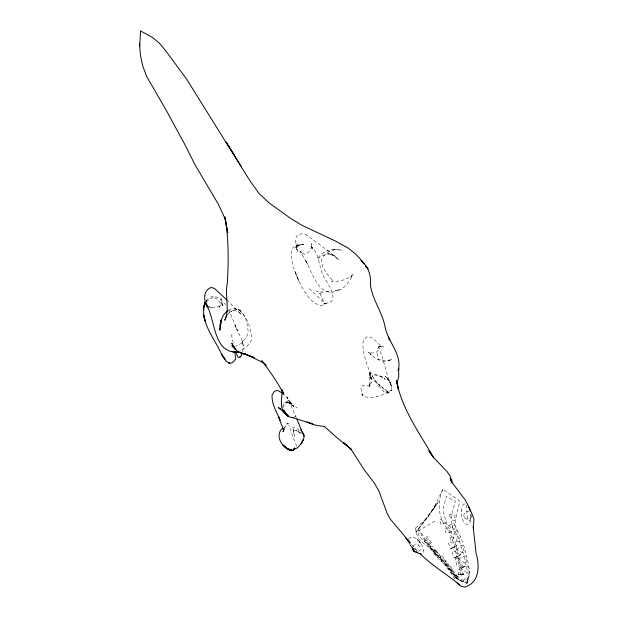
<?xml version="1.0" encoding="UTF-8"?>
<svg xmlns="http://www.w3.org/2000/svg" width="618" height="618" viewBox="0 0 618 618"><rect width="100%" height="100%" fill="white"/><g stroke="black" fill="none" stroke-linecap="round" stroke-linejoin="round"><path stroke-width="0.46" stroke-dasharray="3.09 2.32" d="M446.66 562.542L446.652 563.168L445.478 564.01L441.97 559.151L443.145 558.309L446.66 562.542L445.825 562.789M466.451 505.037C467.154 510.298 466.188 515.991 468.946 520.835L470.259 519.576L470.846 514.253M470.986 514.493C471.82 532.577 459.807 522.496 461.298 511.495M461.322 511.047C461.499 508.351 462.125 503.624 465.678 503.74M461.283 511.897L461.337 510.568M415.744 528.011L415.968 532.245L418.664 539.128L424.628 544.435L430.035 548.066L436.64 557.034L446.389 565.671L457.536 579.754L466.976 583.268L468.212 574.292L463.454 554.307L459.383 540.796L454.616 530.468L452.314 527.787L451.588 523.971L451.688 514.547L455.342 501.376L446.219 496.455L443.716 506.721L443.361 512.368L447.641 526.745L450.414 529.935L455.018 541.762L462.318 574.083L461.005 576.362C457.66 560.889 455.25 544.837 448.869 530.368C438.324 519.452 436.447 502.751 442.959 489.224L459.622 501.005C458.71 509.665 454.624 517.691 455.25 526.582C460.395 535.18 463.933 544.643 466.15 554.4C468.32 563.956 471.627 573.875 466.976 583.268L458.232 579.622L446.451 563.801L436.779 554.964L430.97 547.038L420.796 537.961L418.363 534.052L418.842 532.561L420.34 532.801C429.394 550.066 444.813 562.141 454.663 578.834L456.787 578.533L454.068 576.3L443.129 561.414L432.546 550.468L419.815 530.939L415.744 528.011L426.752 518.502L439.9 499.591M206.312 302.086L206.551 300.487L206.76 303.623M471.511 515.891C471.202 519.336 466.072 520.433 464.388 517.428C463.461 515.945 463.747 513.828 465.091 512.693C465.617 510.931 470.398 512.168 468.799 511.781M242.596 351.503C245.416 342.094 238.224 333.79 235.025 325.47L237.598 330.908L228.73 309.688M206.497 301.8L206.914 299.923L206.18 302.194M452.314 527.787L452.824 525.516L451.588 523.971M466.976 583.268L469.742 573.056M408.629 538.881C413.967 531.743 426.891 547.757 422.642 553.465M464.35 578.942L463.608 581.608L464.288 582.797L468.815 580.24L468.135 579.051L464.35 578.942L464.898 579.63M282.689 406.636L283.291 404.605L284.836 402.843L287.447 402.218L291.202 404.157L286.961 401.963L293.874 406.374L290.53 402.689L293.581 406.296L285.462 395.412M453.821 534.338L455.281 529.896L456.385 529.572L457.868 534.122L453.821 534.338L454.547 533.937M456.115 541.507L457.598 537.127L458.71 536.803L460.194 541.36L456.115 541.507L456.841 541.105M453.473 537.745L452.005 540.881L451.264 541.136L449.997 537.683L453.233 537.699M434.825 521.105L415.968 532.245L432.461 510.422L442.959 489.224M284.581 428.189L286.343 425.277L283.816 428.15M432.461 510.422L437.274 502.975L415.968 532.245L426.752 518.502L437.274 502.975M413.203 546.397C416.354 541.067 423.925 548.151 418.602 551.542M441.322 559.939L440.51 556.663L441.762 555.667L446.08 561.051L444.821 562.056L441.322 559.939L441.77 559.383M435.211 554.253L434.323 550.893L435.582 549.904L439.885 555.281L438.625 556.285L435.211 554.253L435.667 553.697M379.599 346.15L377.204 349.015L379.336 346.852L382.024 346.08L378.324 347.038L381.113 346.513L383.299 346.968C378.162 344.713 375.18 339.097 369.881 336.941L366.775 336.995L363.345 340.116C361.028 354.384 369.409 367.169 371.874 380.827L369.873 372.584L370.916 378.857L370.561 371.163L369.456 375.682L369.85 385.4L371.387 382.086L368.961 386.706L370.916 383.963L368.861 385.161L366.157 385.601L363.678 385.223L362.202 385.956L360.982 388.251L362.179 394.972L362.071 393.79M282.534 407.903C284.875 405.022 289.054 401.059 287.107 397.026L296.308 417.436M206.304 300.719L208.853 297.822L213.612 296.014L218.084 297.652L225.724 304.62M456.648 549.912L460.673 545.725L462.372 545.246L464.396 552.337L462.689 552.824L456.648 549.912L457.868 549.487M206.42 302.225L209.386 299.143L213.674 297.412L213.086 297.412L216.176 298.517L223.075 305.601L222.024 303.801L222.58 305.771L220.966 298.494L221.429 302.982L220.997 305.083L218.981 307.277L221.244 304.898C217.652 308.297 211.974 308.583 207.748 306.196M363.137 395.806L361.978 394.717C367.362 399.784 375.821 396.833 382.063 395.211L383.245 394.068L388.359 392.971L391.426 390.167L387.594 391.619L379.189 384.744L380.008 385.501L372.955 377.528L378.61 386.003L385.006 392.948L388.174 391.634L385.987 392.368L387.262 392.747L391.341 391.426C393.202 385.825 389.24 380.997 386.358 376.617L390.352 383.384C385.562 371.634 383.623 358.873 378.656 347.123L378.479 350.097L376.432 352.183L372.639 352.948L368.822 352.886L370.159 353.087L368.197 352.623L371.194 354.516L370.213 353.805C375.605 359.39 384.929 364.473 392.067 358.857L387.741 361.151L389.688 360.155L383.809 360.533L377.938 359.089L378.386 359.807M226.937 314.91L231.433 311.14L236.362 309.51L234.539 309.162L240.248 310.321L238.633 309.734C247.046 316.493 251.495 328.853 251.727 339.421C249.332 345.13 243.786 349.085 238.509 351.936M294.848 416.795L295.976 415.922M446.35 564.813L447.942 563.747L452.345 568.954L451.171 570.066L446.057 565.609M434.16 550.599L434.717 550.275L435.744 551.982L434.887 552.701L431.951 549.101L432.809 548.382L434.717 550.275M456.833 545.532L450.344 549.039L448.266 542.264L449.641 541.654L456.833 545.532L450.344 549.039L456.555 545.748M460.611 554.725L454.06 558.116L451.982 551.333L453.357 550.715L460.611 554.725L454.06 558.116L460.34 554.956M315.443 290.993L322.944 292.09L320.024 293.596L324.512 304.133L324.025 304.295L324.265 303.098L323.948 305.207L321.615 305.732C311.858 303.801 306.428 294.917 301.862 286.922C296.2 275.257 289.541 262.009 291.773 248.807L296.169 245.253L302.588 244.504L297.366 245.5L303.863 244.172L299.104 245.168L295.45 247.864L297.15 246.582L296.285 249.842L297.497 244.589L296.849 247.617L296.54 244.852L297.76 251.418C296.153 246.559 294.052 240.935 296.648 236.061L299.251 234.23L302.511 233.797L306.551 235.025L330.367 252.515L338.996 260.124L333.674 255.52L327.579 253.102L335.613 256.269L329.51 254.098L322.82 255.311L317.297 259.127C321.005 252.638 328.583 249.324 335.868 249.154L328.49 252.144L323.384 256.176L321.375 260.271C321.576 268.629 328.397 275.257 333.256 281.453L331.565 280.997C338.679 282.132 346.08 279.769 351.928 275.728L350.105 277.567L353.056 274.438C349.155 281.569 344.52 290.275 335.273 290.614L339.637 289.533C319.63 301.051 312.306 272.345 305.392 259.923L307.548 264.241L300.441 251.41L302.017 253.658L299.83 250.993L302.89 253.72L304.558 254.183L306.991 253.226L309.556 250.947L311.619 247.447L311.302 248.057L311.766 243.701L312.221 248.745L311.063 245.902L312.399 247.972L310.066 245.593C320.842 253.72 317.961 269.278 325.547 279.583C328.436 284.295 336.238 296.238 331.48 301.576L326.204 303.453L324.62 303.029L307.81 287.308M458.34 558.734L465.115 555.767L466.907 562.789L465.215 563.268L458.34 558.734L459.63 558.425M228.807 312.569L233.82 310.344L238.679 311.766L241.538 314.686L227.609 300.634M318.741 293.944L322.944 292.09M448.444 525.624L454.16 523.593L454.941 529.186L453.581 529.41L448.444 525.624L449.487 525.478M228.374 310.39L233.55 308.39L237.891 309.108C246.103 313.62 247.501 324.38 248.258 332.731C245.817 338.973 240.958 345.756 233.797 346.489M439.73 557.274L441.082 556.833L436.771 551.974L435.713 552.948L439.73 557.274L441.082 556.833M445.964 523.06L440.897 524.597L439.576 519.784L440.549 519.321L446.111 522.828M451.24 531.897L446.111 533.334L444.798 528.521L445.763 528.05L451.387 531.65M461.646 567.417L467.942 565.964L469.255 572.979L467.548 573.38L460.302 567.594L466.235 566.366L460.302 567.594M296.099 430.429L301.144 433.056L296.099 430.429L292.638 430.908L293.264 430.499L293.473 429.17L294.454 436.447L292.816 427.517L295.875 427.803L299.761 430.591M284.883 402.256L287.725 401.947L291.851 404.133M463.994 574.632L458.015 574.508L458.873 569.51L459.939 569.564L463.994 574.632L458.015 574.508L463.809 574.709M326.188 291.626L329.131 291.92M424.319 540.286L426.891 540.611L430.731 546.026L429.487 547.061L424.025 541.144M430.36 546.513L433.025 546.93L436.864 552.337L435.62 553.373L430.074 547.37M462.11 566.42L456.748 565.215L455.211 558.796L456.71 558.147L462.534 565.864M449.155 514.222L455.041 515.597L454.508 520.85L453.156 520.858L448.042 514.029M382.581 377.359L377.598 375.404L373.025 374.809L372.36 377.003L373.048 374.369C377.675 374.392 382.009 376.377 385.369 379.491L381.654 376.648M458.803 579.29L455.057 577.714L455.118 576.64L458.687 576.903L459.298 578.687M209.224 306.922L211.433 308.011L209.1 306.806M456.2 576.756L463.662 580.449L463.214 581.692L458.795 579.607L456.393 577.645M451.835 571.225L454.508 572.639L457.652 576.609L456.733 577.498L451.688 572.005M418.757 545.223L418.147 544.875M451.356 570.283L449.425 569L446.134 564.342L447.339 563.546L452.314 570.236M455.798 575.899L453.79 574.524L450.406 569.958L451.588 569.139L456.748 575.845M295.597 406.829L297.297 408.081M237.891 309.108L241.877 312.051M298.556 431.951L300.278 433.604M388.359 392.971L369.471 376.686M417.274 539.676L417.853 540.202L417.22 539.63M431.163 544.141L428.869 541.986L425.292 536.88L426.659 536.015L432.252 544.149M413.96 547.942L417.088 550.901M417.297 550.893L410.707 543.4M418.672 540.997L420.626 543.353M419.452 541.862L420.07 542.612M288.614 400.008L290.244 403.484M296.74 446.227L292.909 437.057L288.799 424.921M231.41 334.539L233.148 342.588M377.297 353.396L377.938 357.853M370.197 373.82L369.456 375.682L371.742 373.172L370.197 373.82M287.185 423.415L286.451 424.126L289.603 423.415L287.185 423.415M326.204 303.453L324.62 303.029L326.204 303.453M339.483 249.742L333.674 249.378L341.306 250.112L339.483 249.742M386.582 377.752L384.96 376.076L389.803 381.746L391.781 387.509L389.803 381.746L386.582 377.752M419.359 545.764L419.359 545.764M464.365 517.374L464.079 516.818L464.388 517.428M298.749 281.097L294.863 271.055L298.749 281.097M242.457 341.793L242.132 340.92L243.26 345.377L242.457 341.793"/><path stroke-width="0.93" d="M303.762 436.053L303.77 435.311M226.937 314.91L224.782 320.271C230.174 308.668 224.496 295.535 227.324 283.353C228.575 261.236 228.853 238.733 224.913 216.879L227.764 232.77L224.921 218.463L218.278 204.087L195.049 164.875L185.639 145.995L166.52 110.815L146.574 76.3L142.727 65.902L140.541 55.859L139.676 46.535L140.533 30.9L152.77 37.652L159.282 43.113L165.408 50.406L186.597 79.104L249.95 180.796L259.197 193.65L269.633 203.368L290.715 218.463L301.785 225.222L335.087 240.881L348.313 248.166L355.172 253.658L359.529 258.054L364.11 264.048L361.066 260.209C367.888 266.149 371.441 275.157 370.306 284.087C372.067 299.027 381.7 311.271 384.89 325.771C387.131 341.368 402.704 354.346 398.17 370.676L399.027 368.853M139.676 46.535L139.753 43.747M412.639 547.911C412.198 550.321 414.5 552.654 416.918 552.237M294.462 447.996L292.77 450.607L286.567 448.49L291.032 450.283L290.251 450.553C282.534 447.78 274.817 436.177 281.754 428.954L283.129 428.421M205.029 302.163L203.422 308.853L205.029 302.163C198.926 321.329 214.477 338.224 221.823 354.678C224.288 359.166 229.124 366.984 234.083 361.074L235.728 358.95L234.832 352.152M283.932 428.892L283.052 431.743L283.871 429.618M241.978 353.813L240.665 356.64L239.939 357.328L238.44 357.42L237.644 356.686L235.898 351.928M283.423 430.468L284.01 428.9M220.904 323.392L219.962 325.848C220.904 320.217 222.588 314.207 227.71 310.978M301.066 444.11L303.291 439.637L301.144 443.631L297.436 447.895L293.712 449.17M294.732 448.212L293.511 450.537L288.536 449.479L282.998 445.03L287.409 448.923L292.77 450.607L293.62 449.301M301.144 443.631L303.562 439.159L304.288 435.644L301.066 429.804L301.406 430.483L296.957 419.074M294.052 417.42C287.1 418.749 283.608 410.476 278.27 407.648L279.9 408.483M238.509 351.936C212.507 354.508 215.883 318.865 205.701 303.33M421.237 553.929L418.703 553.396L415.744 551.611M229.402 363.183L229.819 363.206L228.243 362.704M291.99 417.405L309.742 423.006L307.084 422.009C312.631 424.875 318.27 425.926 324.35 426.389L336.045 436.949L351.526 449.549L343.67 442.758L350.8 448.853L364.156 469.703L373.998 482.565L378.71 490.553L387.092 513.234L390.313 519.128L410.097 542.666L405.864 538.031L410.051 543.794M279.653 408.714L280.711 408.9M312.337 423.909L312.947 424.249L310.576 422.905M282.889 393.403L277.312 390.29L274.315 391.433L272.098 394.887C271.402 404.002 276.872 411.997 280.039 420.17L278.517 416.64L283.608 430.252M281.978 389.417C282.635 399.522 277.552 408.938 288.297 416.323L283.222 410.097L288.297 416.323M301.847 431.974L303.623 434.083M420.07 553.635C431.982 565.64 446.644 574.022 459.506 584.813L457.266 583.068L461.183 586.358L464.991 587.1C479.823 582.465 479.815 565.076 475.891 552.747C475.389 543.863 473.743 535.08 473.303 526.196L473.303 528.351L473.967 519.089L469.634 508.344L465.284 500.039L453.033 483.778L449.834 475.551L446.969 471.495L433.21 457.119L428.853 450.846L433.681 457.784C419.491 433.002 401.87 409.348 396.493 380.642L398.471 389.765L397.104 382.642L398.764 376.478L398.656 369.634M226.984 300.07L214.485 288.451L211.333 287.47C202.611 290.151 203.592 301.507 207.748 307.718L207.045 305.23M231.665 345.632L235.837 349.24L232.399 346.204L235.589 349.657L231.804 343.229C234.083 349.201 238.826 353.766 245.392 354.269L240.626 352.6L254.214 357.598L245.099 353.99L263.206 362.673L265.763 365.184M414.415 550.476L410.051 544.798M282.302 390.282L283.909 394.593C277.861 382.666 270.035 371.372 261.816 360.904L266.373 365.701M261.816 360.904L262.859 362.001M468.235 506.381L470.329 510.916M285.547 413.388L283.685 409.935M207.54 306.01L205.392 303.005L208.111 306.806M433.21 457.119L433.681 457.784M234.067 154.747L226.08 142.047L241.483 166.798M409.216 541.77L409.41 542.658M388.629 336.88L389.325 340.224M408.56 540.117L408.637 540.812M220.325 326.149L219.799 330.228L221.136 320.178L220.325 326.149M238.455 351.827L235.589 352.268L231.997 351.503L235.636 352.152L238.455 351.827M240.665 356.64L240.039 356.462L240.665 356.64M413.844 551.295L413.457 550.877L413.844 551.295M412.816 548.807L412.314 548.205L412.762 548.745M367.54 268.32L365.578 265.925L368.081 269L367.54 268.32M224.859 359.066L221.823 354.678L224.859 359.066M451.905 482.782L450.267 478.711L451.905 482.782M205.091 320.912L203.392 314.346L205.091 320.912"/></g></svg>
